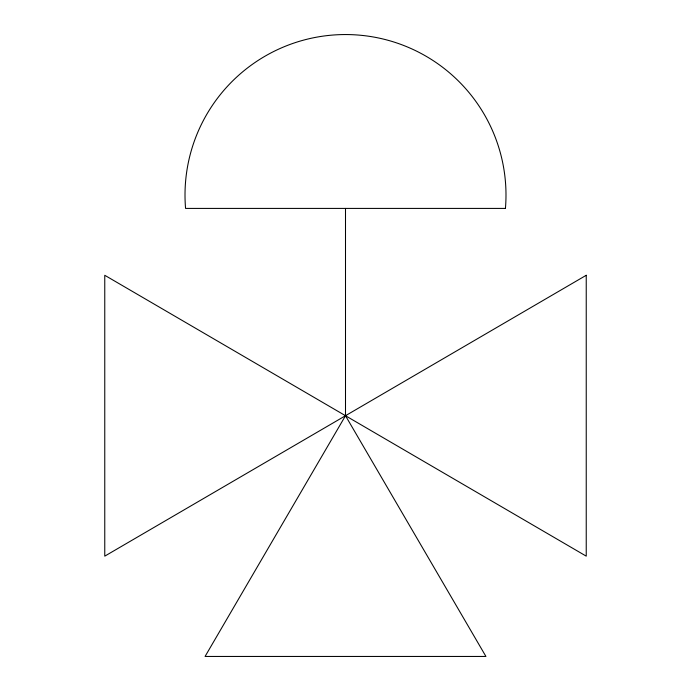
<?xml version="1.0" encoding="UTF-8"?>
<svg xmlns="http://www.w3.org/2000/svg" width="691" height="691" viewBox="0 0 691 691"><rect width="100%" height="100%" fill="white"/><g stroke="black" fill="none" stroke-linecap="round" stroke-linejoin="round"><path stroke-width="1.04" d="M345.5 415.714L205.072 656.45L485.928 656.45L345.5 415.714L345.5 208.414M586.236 275.286L104.764 556.143L104.764 275.286L586.236 556.143L586.236 275.286M505.432 208.414L185.568 208.414A160.493 160.493 0 0 1 345.5 34.55A160.493 160.493 0 0 1 505.432 208.414"/></g></svg>
